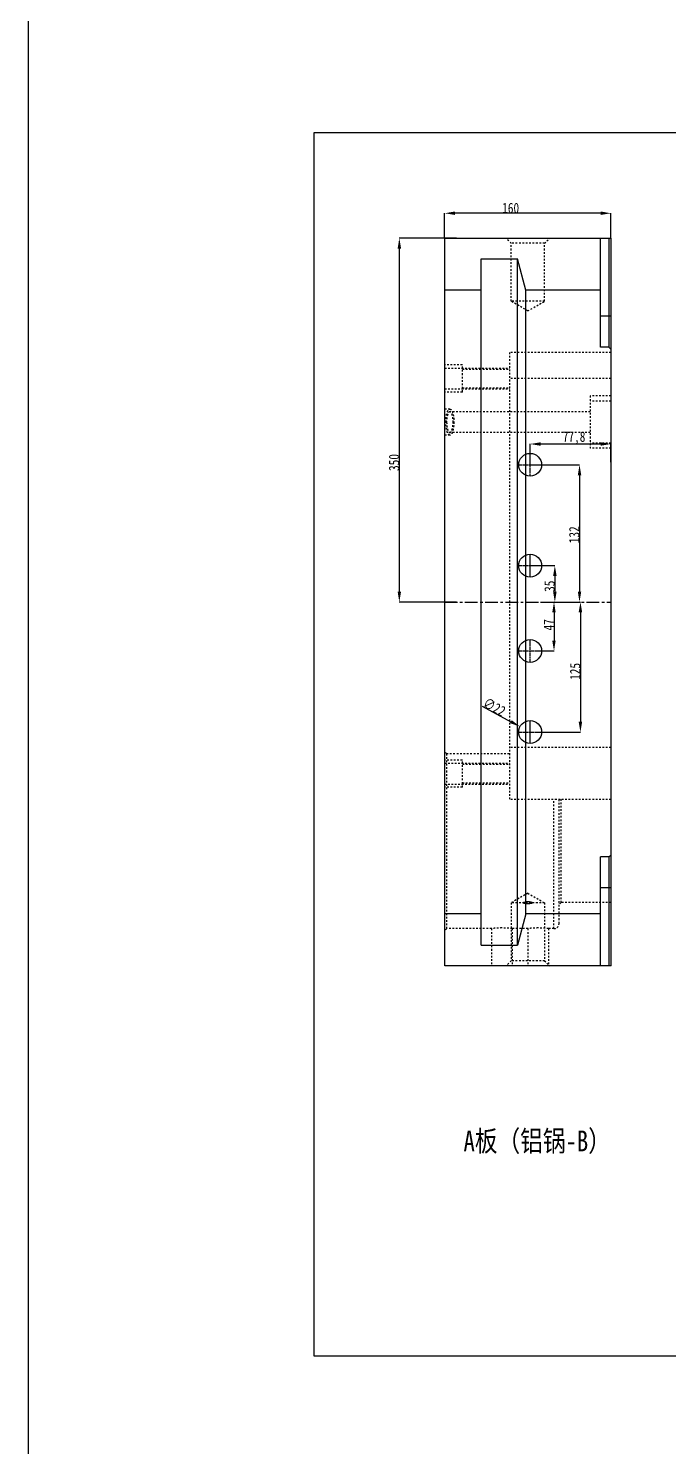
# Model space of a CAD drawing. Header units: millimetres. Extents: x 1937 to 4271, y -9032 to 1737.
# Drawn here: x 1937 to 2553, y -6304 to -4940 of the extents above; entities that cross this region are included whole.
import ezdxf

# ---------------------------------------------------------------- set-up
doc = ezdxf.new("R2010")
doc.units = ezdxf.units.MM
doc.header["$LTSCALE"] = 16.335
doc.header["$PDMODE"] = 3
doc.header["$PDSIZE"] = 0.3125
doc.linetypes.add('CENTER', pattern=[0.6, 0.375, -0.075, 0.075, -0.075])
doc.linetypes.add('HIDDEN', pattern=[0.2, 0.1, -0.1])
doc.layers.get('0').update_dxf_attribs({"linetype": 'CONTINUOUS'})
doc.layers.get('Defpoints').update_dxf_attribs({"linetype": 'CONTINUOUS'})
doc.layers.add('DEFAULT_2', color=8, linetype='HIDDEN')
doc.styles.get("Standard").update_dxf_attribs({"font": 'txt', "width": 0.8})
doc.dimstyles.new('副本 ISO-25-1', dxfattribs={"dimtxt": 10, "dimasz": 10, "dimexe": 0, "dimexo": 0, "dimgap": 0, "dimtad": 1, "dimtxsty": 'Standard', "dimcen": 0, "dimclrd": 6, "dimclre": 6, "dimclrt": 4, "dimazin": 0, "dimtfac": 1, "dimtofl": 0, "dimtmove": 0, "dimatfit": 3, "dimfxl": 0, "dimarcsym": 0})

# ---------------------------------------------------------------- blocks, each defined once
blk = doc.blocks.new('*D200')
at = {"color": 6, "lineweight": -2}
for p, q in [((2337.7, -5141.8), (2337.7, -5117.9)), ((2487.7, -5117.9), (2347.7, -5117.9)), ((2497.7, -5141.8), (2497.7, -5117.9))]:
    blk.add_line(p, q, dxfattribs=at)
at = {"color": 6}
for points in [[(2347.7, -5116.2), (2347.7, -5119.5), (2337.7, -5117.9)], [(2487.7, -5116.2), (2487.7, -5119.5), (2497.7, -5117.9)]]:
    blk.add_solid(points, dxfattribs=at)
at = {"layer": 'Defpoints', "color": 0}
for p in [(2337.7, -5117.9), (2337.7, -5141.8), (2497.7, -5141.8)]:
    blk.add_point(p, dxfattribs=at)
at = {"color": 4, "insert": (2401.2, -5112.9), "char_height": 10, "attachment_point": 5}
blk.add_mtext('160', dxfattribs=at)
blk = doc.blocks.new('*D201')
at = {"color": 6, "lineweight": -2}
for p, q in [((2419.9, -5357.2), (2419.9, -5339.8)), ((2429.9, -5339.8), (2487.7, -5339.8)), ((2497.7, -5357.2), (2497.7, -5339.8))]:
    blk.add_line(p, q, dxfattribs=at)
at = {"color": 6}
for points in [[(2429.9, -5338.2), (2429.9, -5341.5), (2419.9, -5339.8)], [(2487.7, -5338.2), (2487.7, -5341.5), (2497.7, -5339.8)]]:
    blk.add_solid(points, dxfattribs=at)
at = {"layer": 'Defpoints', "color": 0}
for p in [(2497.7, -5339.8), (2419.9, -5357.2), (2497.7, -5357.2)]:
    blk.add_point(p, dxfattribs=at)
at = {"color": 4, "insert": (2462.2, -5334), "char_height": 10, "attachment_point": 5}
blk.add_mtext('77,8', dxfattribs=at)
blk = doc.blocks.new('*D202')
at = {"color": 6, "lineweight": -2}
for p, q in [((2419.9, -5359.8), (2467.4, -5359.8)), ((2467.4, -5369.8), (2467.4, -5481.8)), ((2434.8, -5491.8), (2467.4, -5491.8))]:
    blk.add_line(p, q, dxfattribs=at)
at = {"color": 6}
for points in [[(2465.8, -5369.8), (2469.1, -5369.8), (2467.4, -5359.8)], [(2465.8, -5481.8), (2469.1, -5481.8), (2467.4, -5491.8)]]:
    blk.add_solid(points, dxfattribs=at)
at = {"layer": 'Defpoints', "color": 0}
for p in [(2419.9, -5359.8), (2434.8, -5491.8), (2467.4, -5491.8)]:
    blk.add_point(p, dxfattribs=at)
at = {"color": 4, "insert": (2462.4, -5427.1), "char_height": 10, "attachment_point": 5, "rotation": 90}
blk.add_mtext('132', dxfattribs=at)
blk = doc.blocks.new('*D203')
at = {"color": 6, "lineweight": -2}
for p, q in [((2419.9, -5456.8), (2443.7, -5456.8)), ((2443.7, -5466.8), (2443.7, -5481.8)), ((2429.8, -5491.8), (2443.7, -5491.8))]:
    blk.add_line(p, q, dxfattribs=at)
at = {"color": 6}
for points in [[(2442, -5466.8), (2445.4, -5466.8), (2443.7, -5456.8)], [(2442, -5481.8), (2445.4, -5481.8), (2443.7, -5491.8)]]:
    blk.add_solid(points, dxfattribs=at)
at = {"layer": 'Defpoints', "color": 0}
for p in [(2419.9, -5456.8), (2429.8, -5491.8), (2443.7, -5491.8)]:
    blk.add_point(p, dxfattribs=at)
at = {"color": 4, "insert": (2438.7, -5476.6), "char_height": 10, "attachment_point": 5, "rotation": 90}
blk.add_mtext('35', dxfattribs=at)
blk = doc.blocks.new('*D204')
at = {"color": 6, "lineweight": -2}
for p, q in [((2429.8, -5491.8), (2442.9, -5491.8)), ((2442.9, -5501.8), (2442.9, -5528.8)), ((2425.7, -5538.8), (2442.9, -5538.8))]:
    blk.add_line(p, q, dxfattribs=at)
at = {"color": 6}
for points in [[(2441.2, -5501.8), (2444.5, -5501.8), (2442.9, -5491.8)], [(2441.2, -5528.8), (2444.5, -5528.8), (2442.9, -5538.8)]]:
    blk.add_solid(points, dxfattribs=at)
at = {"layer": 'Defpoints', "color": 0}
for p in [(2429.8, -5491.8), (2425.7, -5538.8), (2442.9, -5538.8)]:
    blk.add_point(p, dxfattribs=at)
at = {"color": 4, "insert": (2437.9, -5513.7), "char_height": 10, "attachment_point": 5, "rotation": 90}
blk.add_mtext('47', dxfattribs=at)
blk = doc.blocks.new('*D205')
at = {"color": 6, "lineweight": -2}
for p, q in [((2429.8, -5491.8), (2468.3, -5491.8)), ((2468.3, -5501.8), (2468.3, -5606.8)), ((2425.4, -5616.8), (2468.3, -5616.8))]:
    blk.add_line(p, q, dxfattribs=at)
at = {"color": 6}
for points in [[(2466.6, -5501.8), (2470, -5501.8), (2468.3, -5491.8)], [(2466.6, -5606.8), (2470, -5606.8), (2468.3, -5616.8)]]:
    blk.add_solid(points, dxfattribs=at)
at = {"layer": 'Defpoints', "color": 0}
for p in [(2429.8, -5491.8), (2425.4, -5616.8), (2468.3, -5616.8)]:
    blk.add_point(p, dxfattribs=at)
at = {"color": 4, "insert": (2463.3, -5558.5), "char_height": 10, "attachment_point": 5, "rotation": 90}
blk.add_mtext('125', dxfattribs=at)
blk = doc.blocks.new('*D206')
at = {"color": 6, "lineweight": -2}
blk.add_line((2373.8, -5592), (2401.4, -5606.9), dxfattribs=at)
at = {"color": 6}
blk.add_solid([(2402.2, -5605.4), (2400.6, -5608.3), (2410.2, -5611.6)], dxfattribs=at)
at = {"layer": 'Defpoints', "color": 0}
for p in [(2410.2, -5611.6), (2429.6, -5622)]:
    blk.add_point(p, dxfattribs=at)
at = {"color": 4, "insert": (2385.6, -5592.7), "char_height": 10, "attachment_point": 5, "rotation": 331.736}
blk.add_mtext('∅22', dxfattribs=at)
blk = doc.blocks.new('*D207')
at = {"color": 6, "lineweight": -2}
for p, q in [((2349, -5141.8), (2294.1, -5141.8)), ((2294.1, -5151.8), (2294.1, -5481.8)), ((2349, -5491.8), (2294.1, -5491.8))]:
    blk.add_line(p, q, dxfattribs=at)
at = {"color": 6}
for points in [[(2292.5, -5151.8), (2295.8, -5151.8), (2294.1, -5141.8)], [(2292.5, -5481.8), (2295.8, -5481.8), (2294.1, -5491.8)]]:
    blk.add_solid(points, dxfattribs=at)
at = {"layer": 'Defpoints', "color": 0}
for p in [(2349, -5141.8), (2294.1, -5491.8), (2349, -5491.8)]:
    blk.add_point(p, dxfattribs=at)
at = {"color": 4, "insert": (2289.1, -5357.6), "char_height": 10, "attachment_point": 5, "rotation": 90}
blk.add_mtext('350', dxfattribs=at)

msp = doc.modelspace()

# ---------------------------------------------------------------- linework, layer by layer
at = {"color": 7, "linetype": 'Continuous'}
for p, q in [((2337.725, -5841.798), (2337.725, -5141.798)), ((2337.725, -5141.798), (2497.725, -5141.798)), ((2487.725, -5246.798), (2487.725, -5141.798)), ((2495.725, -5141.798), (2495.725, -5246.798)), ((2497.725, -5841.798), (2497.725, -5141.798)), ((2372.725, -5821.798), (2372.725, -5161.798)), ((2372.725, -5161.798), (2407.725, -5161.798)), ((2407.725, -5821.798), (2407.725, -5161.798)), ((2415.763, -5191.798), (2407.725, -5161.798)), ((2372.725, -5191.798), (2337.725, -5191.798)), ((2415.763, -5791.798), (2415.763, -5191.798)), ((2487.725, -5191.798), (2415.763, -5191.798)), ((2497.725, -5216.798), (2487.725, -5216.798)), ((2495.725, -5246.798), (2487.725, -5246.798)), ((2497.725, -5248.798), (2495.725, -5246.798)), ((2495.725, -5736.798), (2487.725, -5736.798)), ((2487.725, -5841.798), (2487.725, -5736.798)), ((2495.725, -5736.798), (2497.725, -5734.798)), ((2495.725, -5736.798), (2495.725, -5841.798)), ((2497.725, -5766.798), (2487.725, -5766.798)), ((2372.725, -5791.798), (2337.725, -5791.798)), ((2415.763, -5791.798), (2407.725, -5821.798)), ((2487.725, -5791.798), (2415.763, -5791.798)), ((2372.725, -5821.798), (2407.725, -5821.798)), ((2497.725, -5841.798), (2337.725, -5841.798))]:
    msp.add_line(p, q, dxfattribs=at)
at = {"color": 1, "linetype": 'CENTER', "ltscale": 0.310989}
for p, q in [((2409.425, -5359.798), (2430.425, -5359.798)), ((2419.925, -5370.298), (2419.925, -5349.298)), ((2419.925, -5467.298), (2419.925, -5446.298)), ((2409.425, -5456.798), (2430.425, -5456.798)), ((2419.925, -5549.298), (2419.925, -5528.298)), ((2409.425, -5538.798), (2430.425, -5538.798)), ((2409.425, -5616.798), (2430.425, -5616.798)), ((2419.925, -5627.298), (2419.925, -5606.298))]:
    msp.add_line(p, q, dxfattribs=at)
at = {"color": 1, "linetype": 'CENTER', "ltscale": 1.990328}
msp.add_line((2337.725, -5491.798), (2497.725, -5491.798), dxfattribs=at)
for points in [[(1937.283, 1737.227), (4270.744, 1737.227), (4270.744, -9032.083), (1937.283, -9032.083)], [(2212.139, -5040.335), (3407.371, -5040.335), (3407.371, -6216.978), (2212.139, -6216.978)]]:
    msp.add_lwpolyline(points, close=True)
for centre in [(2419.925, -5359.798), (2419.925, -5456.798), (2419.925, -5538.798), (2419.925, -5616.798)]:
    msp.add_circle(centre, 11)
at = {"layer": 'DEFAULT_2', "color": 8, "linetype": 'HIDDEN'}
for p, q in [((2401.725, -5146.798), (2396.725, -5141.798)), ((2433.725, -5146.798), (2438.725, -5141.798)), ((2401.725, -5202.56), (2401.725, -5146.798)), ((2433.725, -5146.798), (2401.725, -5146.798)), ((2433.725, -5202.56), (2433.725, -5146.798)), ((2417.725, -5211.798), (2401.725, -5202.56)), ((2433.725, -5202.56), (2401.725, -5202.56)), ((2417.725, -5211.798), (2433.725, -5202.56)), ((2354.725, -5263.798), (2337.725, -5263.798)), ((2354.725, -5289.798), (2354.725, -5263.798)), ((2399.925, -5251.798), (2399.925, -5681.798)), ((2497.725, -5251.798), (2399.925, -5251.798)), ((2337.725, -5266.798), (2399.925, -5266.798)), ((2354.725, -5267.798), (2399.925, -5267.798)), ((2497.725, -5276.798), (2399.925, -5276.798)), ((2337.725, -5286.798), (2399.925, -5286.798)), ((2354.725, -5289.798), (2337.725, -5289.798)), ((2354.725, -5285.798), (2399.925, -5285.798)), ((2477.726, -5293.543), (2477.726, -5343.943)), ((2497.725, -5293.543), (2477.726, -5293.543)), ((2497.725, -5298.543), (2477.726, -5298.543)), ((2342.717, -5306.243), (2337.725, -5306.243)), ((2477.726, -5308.743), (2342.717, -5308.743)), ((2342.717, -5331.243), (2337.725, -5331.243)), ((2477.726, -5328.743), (2342.717, -5328.743)), ((2497.725, -5338.943), (2477.726, -5338.943)), ((2497.725, -5343.943), (2477.726, -5343.943)), ((2497.725, -5631.798), (2399.925, -5631.798)), ((2339.725, -5637.723), (2337.725, -5635.723)), ((2354.725, -5643.798), (2337.725, -5643.798)), ((2337.725, -5646.798), (2399.925, -5646.798)), ((2339.725, -5805.873), (2339.725, -5637.723)), ((2399.925, -5637.723), (2339.725, -5637.723)), ((2354.725, -5669.798), (2354.725, -5643.798)), ((2354.725, -5647.798), (2399.925, -5647.798)), ((2337.725, -5666.798), (2399.925, -5666.798)), ((2354.725, -5669.798), (2337.725, -5669.798)), ((2354.725, -5665.798), (2399.925, -5665.798)), ((2497.725, -5681.798), (2399.925, -5681.798)), ((2442.725, -5805.873), (2442.725, -5681.798)), ((2447.725, -5800.873), (2447.725, -5681.798)), ((2449.725, -5780.848), (2449.725, -5681.798)), ((2417.725, -5771.798), (2401.725, -5781.036)), ((2433.725, -5781.036), (2401.725, -5781.036)), ((2401.725, -5781.036), (2401.725, -5836.798)), ((2417.725, -5771.798), (2433.725, -5781.036)), ((2433.725, -5781.036), (2433.725, -5836.798)), ((2449.725, -5780.848), (2447.725, -5782.848)), ((2497.725, -5780.848), (2449.725, -5780.848)), ((2339.725, -5805.873), (2337.725, -5807.873)), ((2382.725, -5805.873), (2339.725, -5805.873)), ((2382.725, -5805.873), (2382.725, -5841.798)), ((2417.725, -5805.873), (2402.725, -5805.873)), ((2402.725, -5805.873), (2402.725, -5841.798)), ((2417.725, -5805.873), (2417.725, -5841.798)), ((2442.725, -5805.873), (2437.725, -5805.873)), ((2437.725, -5805.873), (2437.725, -5841.798)), ((2401.725, -5836.798), (2396.725, -5841.798)), ((2433.725, -5836.798), (2401.725, -5836.798)), ((2433.725, -5836.798), (2438.725, -5841.798))]:
    msp.add_line(p, q, dxfattribs=at)
for centre, radius, start, end in [((2417.663, -5765.959), 15.732, 253.409121, 261.927468), ((2417.839, -5792.408), 12.256, 96.07388, 101.586482), ((2417.723, -5765.523), 16.172, 261.934709, 278.127906), ((2417.73, -5791.453), 11.295, 90.026244, 96.035917), ((2417.725, -5790.823), 10.666, 90.001267, 90.851566), ((2417.717, -5791.52), 11.363, 82.727524, 89.958816), ((2417.64, -5792.175), 12.022, 81.348442, 82.758181), ((2417.59, -5792.504), 12.355, 80.019711, 81.348768), ((2417.392, -5793.556), 13.425, 75.449332, 79.967782), ((2417.813, -5766.078), 15.61, 278.103845, 286.623963), ((2417.087, -5794.783), 14.689, 74.680373, 75.500206), ((2442.725, -5800.873), 5, 270, 0)]:
    msp.add_arc(centre, radius, start, end, dxfattribs=at)
for points, knots in [([(2338.855, -5318.743), (2338.855, -5317.93), (2338.902, -5316.331), (2339.116, -5314.011), (2339.462, -5311.87), (2339.926, -5309.988), (2340.491, -5308.435), (2341.06, -5307.39), (2341.569, -5306.788), (2342.03, -5306.398), (2342.454, -5306.243), (2342.717, -5306.243)], [0, 0, 0, 0, 0.17748322, 0.34885601, 0.50819675, 0.65037207, 0.77121908, 0.86829272, 0.90801886, 0.94245716, 1, 1, 1, 1]), ([(2342.717, -5331.243), (2342.454, -5331.243), (2342.03, -5331.087), (2341.569, -5330.698), (2341.06, -5330.096), (2340.491, -5329.051), (2339.926, -5327.497), (2339.462, -5325.616), (2339.116, -5323.475), (2338.902, -5321.155), (2338.855, -5319.556), (2338.855, -5318.743)], [0, 0, 0, 0, 0.05754284, 0.09198114, 0.13170728, 0.22878092, 0.34962793, 0.49180325, 0.65114399, 0.82251678, 1, 1, 1, 1]), ([(2342.717, -5308.743), (2342.506, -5308.743), (2342.026, -5308.922), (2341.453, -5309.553), (2340.936, -5310.495), (2340.485, -5311.74), (2340.113, -5313.244), (2339.836, -5314.957), (2339.665, -5316.813), (2339.627, -5318.092), (2339.627, -5318.743)], [0, 0, 0, 0, 0.0575595, 0.13145598, 0.22855772, 0.34943971, 0.49165617, 0.65104302, 0.82246542, 1, 1, 1, 1]), ([(2339.627, -5318.743), (2339.627, -5319.393), (2339.665, -5320.672), (2339.836, -5322.528), (2340.113, -5324.241), (2340.485, -5325.746), (2340.936, -5326.991), (2341.453, -5327.932), (2342.026, -5328.564), (2342.506, -5328.743), (2342.717, -5328.743)], [0, 0, 0, 0, 0.17753458, 0.34895698, 0.50834383, 0.65056029, 0.77144228, 0.86854402, 0.9424405, 1, 1, 1, 1]), ([(2342.717, -5306.243), (2342.981, -5306.243), (2343.404, -5306.398), (2343.866, -5306.788), (2344.375, -5307.39), (2344.943, -5308.435), (2345.508, -5309.988), (2345.972, -5311.87), (2346.319, -5314.011), (2346.532, -5316.331), (2346.58, -5317.93), (2346.58, -5318.743)], [0, 0, 0, 0, 0.05754284, 0.09198114, 0.13170728, 0.22878092, 0.34962793, 0.49180325, 0.65114399, 0.82251678, 1, 1, 1, 1]), ([(2345.807, -5318.743), (2345.807, -5318.092), (2345.769, -5316.813), (2345.598, -5314.957), (2345.321, -5313.244), (2344.95, -5311.74), (2344.499, -5310.495), (2343.981, -5309.553), (2343.409, -5308.922), (2342.928, -5308.743), (2342.717, -5308.743)], [0, 0, 0, 0, 0.17753458, 0.34895698, 0.50834383, 0.65056029, 0.77144228, 0.86854402, 0.9424405, 1, 1, 1, 1]), ([(2346.58, -5318.743), (2346.58, -5319.556), (2346.532, -5321.155), (2346.319, -5323.475), (2345.972, -5325.616), (2345.508, -5327.497), (2344.943, -5329.051), (2344.375, -5330.096), (2343.866, -5330.698), (2343.404, -5331.087), (2342.981, -5331.243), (2342.717, -5331.243)], [0, 0, 0, 0, 0.17748322, 0.34885601, 0.50819675, 0.65037207, 0.77121908, 0.86829272, 0.90801886, 0.94245716, 1, 1, 1, 1]), ([(2342.717, -5328.743), (2342.928, -5328.743), (2343.409, -5328.564), (2343.981, -5327.932), (2344.499, -5326.991), (2344.95, -5325.746), (2345.321, -5324.241), (2345.598, -5322.528), (2345.769, -5320.672), (2345.807, -5319.393), (2345.807, -5318.743)], [0, 0, 0, 0, 0.0575595, 0.13145598, 0.22855772, 0.34943971, 0.49165617, 0.65104302, 0.82246542, 1, 1, 1, 1]), ([(2417.567, -5780.159), (2416.806, -5780.17), (2415.306, -5780.349), (2413.865, -5780.783), (2413.171, -5781.036)], [0, 0, 0, 0, 0.50766768, 1, 1, 1, 1]), ([(2413.171, -5781.036), (2413.349, -5780.971), (2414.072, -5780.719), (2414.812, -5780.516), (2415.378, -5780.401)], [0, 0, 0, 0, 0.24660726, 1, 1, 1, 1]), ([(2413.171, -5781.036), (2413.533, -5781.144), (2415.022, -5781.529), (2416.566, -5781.695), (2417.725, -5781.695)], [0, 0, 0, 0, 0.24592482, 1, 1, 1, 1]), ([(2422.279, -5781.036), (2421.56, -5780.774), (2420.068, -5780.328), (2418.512, -5780.157), (2417.725, -5780.157)], [0, 0, 0, 0, 0.49258836, 1, 1, 1, 1]), ([(2417.725, -5781.695), (2418.114, -5781.695), (2419.65, -5781.639), (2421.179, -5781.364), (2422.279, -5781.036)], [0, 0, 0, 0, 0.25332623, 1, 1, 1, 1]), ([(2420.968, -5780.616), (2421.08, -5780.646), (2421.521, -5780.772), (2421.956, -5780.918), (2422.279, -5781.036)], [0, 0, 0, 0, 0.25214205, 1, 1, 1, 1]), ([(2392.725, -5805.276), (2392.074, -5805.276), (2390.798, -5805.291), (2388.945, -5805.355), (2387.238, -5805.451), (2385.744, -5805.564), (2384.656, -5805.664), (2383.937, -5805.737), (2383.512, -5805.783), (2383.2, -5805.816), (2382.921, -5805.854), (2382.85, -5805.852), (2382.71, -5805.879), (2382.725, -5805.873)], [0, 0, 0, 0, 0.19470155, 0.38215969, 0.55479792, 0.70627217, 0.83077842, 0.88136882, 0.92348155, 0.9566843, 0.98067549, 0.99516707, 1, 1, 1, 1]), ([(2402.725, -5805.873), (2402.74, -5805.879), (2402.6, -5805.852), (2402.529, -5805.854), (2402.25, -5805.816), (2401.938, -5805.783), (2401.513, -5805.737), (2400.794, -5805.664), (2399.706, -5805.564), (2398.212, -5805.451), (2396.505, -5805.355), (2394.652, -5805.291), (2393.375, -5805.276), (2392.725, -5805.276)], [0, 0, 0, 0, 0.00483284, 0.01932458, 0.04331586, 0.07651878, 0.11863186, 0.16922263, 0.29372883, 0.44520247, 0.61784081, 0.80529887, 1, 1, 1, 1]), ([(2427.725, -5805.276), (2427.074, -5805.276), (2425.798, -5805.291), (2423.945, -5805.355), (2422.238, -5805.451), (2420.744, -5805.564), (2419.656, -5805.664), (2418.937, -5805.737), (2418.512, -5805.783), (2418.2, -5805.816), (2417.921, -5805.854), (2417.85, -5805.852), (2417.71, -5805.879), (2417.725, -5805.873)], [0, 0, 0, 0, 0.19470155, 0.38215969, 0.55479792, 0.70627217, 0.83077842, 0.88136882, 0.92348155, 0.9566843, 0.98067549, 0.99516707, 1, 1, 1, 1]), ([(2437.725, -5805.873), (2437.74, -5805.879), (2437.6, -5805.852), (2437.529, -5805.854), (2437.25, -5805.816), (2436.938, -5805.783), (2436.513, -5805.737), (2435.794, -5805.664), (2434.706, -5805.564), (2433.212, -5805.451), (2431.505, -5805.355), (2429.652, -5805.291), (2428.375, -5805.276), (2427.725, -5805.276)], [0, 0, 0, 0, 0.00483284, 0.01932458, 0.04331586, 0.07651878, 0.11863186, 0.16922263, 0.29372883, 0.44520247, 0.61784081, 0.80529887, 1, 1, 1, 1])]:
    msp.add_open_spline(points, degree=3, knots=knots, dxfattribs=at)

# ---------------------------------------------------------------- texts
at = {"insert": (2355.844, -6000.111), "char_height": 20, "width": 149.30384, "attachment_point": 1}
msp.add_mtext('{\\fSimSun|b0|i0|c134|p2;A板（铝锅-B）}', dxfattribs=at)

# ---------------------------------------------------------------- dimensions: what is measured, and where the dimension line sits
for base, p1, p2, picture, middle in [((2337.725, -5117.855), (2497.725, -5141.798), (2337.725, -5141.798), '*D200', (2401.187, -5117.855)), ((2497.725, -5339.817), (2419.925, -5357.218), (2497.725, -5357.218), '*D201', (2462.192, -5339.817))]:
    dim = msp.add_linear_dim(base=base, p1=p1, p2=p2, dimstyle='副本 ISO-25-1', override={"dimfxl": 1.25, "dimarcsym": 1})
    dim.commit()
    dim.dimension.update_dxf_attribs({"geometry": picture, "text_midpoint": middle, "dimtype": 160})
for base, p1, p2, picture, middle in [((2294.148, -5491.798), (2349.003, -5141.798), (2349.003, -5491.798), '*D207', (2294.148, -5357.591)), ((2467.439, -5491.798), (2419.925, -5359.798), (2434.795, -5491.798), '*D202', (2467.439, -5427.144)), ((2443.691, -5491.798), (2419.925, -5456.798), (2429.796, -5491.798), '*D203', (2443.691, -5476.617)), ((2468.297, -5616.798), (2429.796, -5491.798), (2425.426, -5616.798), '*D205', (2468.297, -5558.466)), ((2442.88, -5538.798), (2429.796, -5491.798), (2425.716, -5538.798), '*D204', (2442.88, -5513.731))]:
    dim = msp.add_linear_dim(base=base, p1=p1, p2=p2, angle=90, dimstyle='副本 ISO-25-1', override={"dimfxl": 1.25, "dimarcsym": 1})
    dim.commit()
    dim.dimension.update_dxf_attribs({"geometry": picture, "text_midpoint": middle, "dimtype": 160})
dim = msp.add_diameter_dim_2p(p1=(2429.613, -5622.007), p2=(2410.236, -5611.589), dimstyle='副本 ISO-25-1', override={"dimfxl": 1.25, "dimarcsym": 1})
dim.commit()
dim.dimension.update_dxf_attribs({"geometry": '*D206', "text_midpoint": (2385.594, -5592.663)})

doc.saveas('drawing.dxf')
